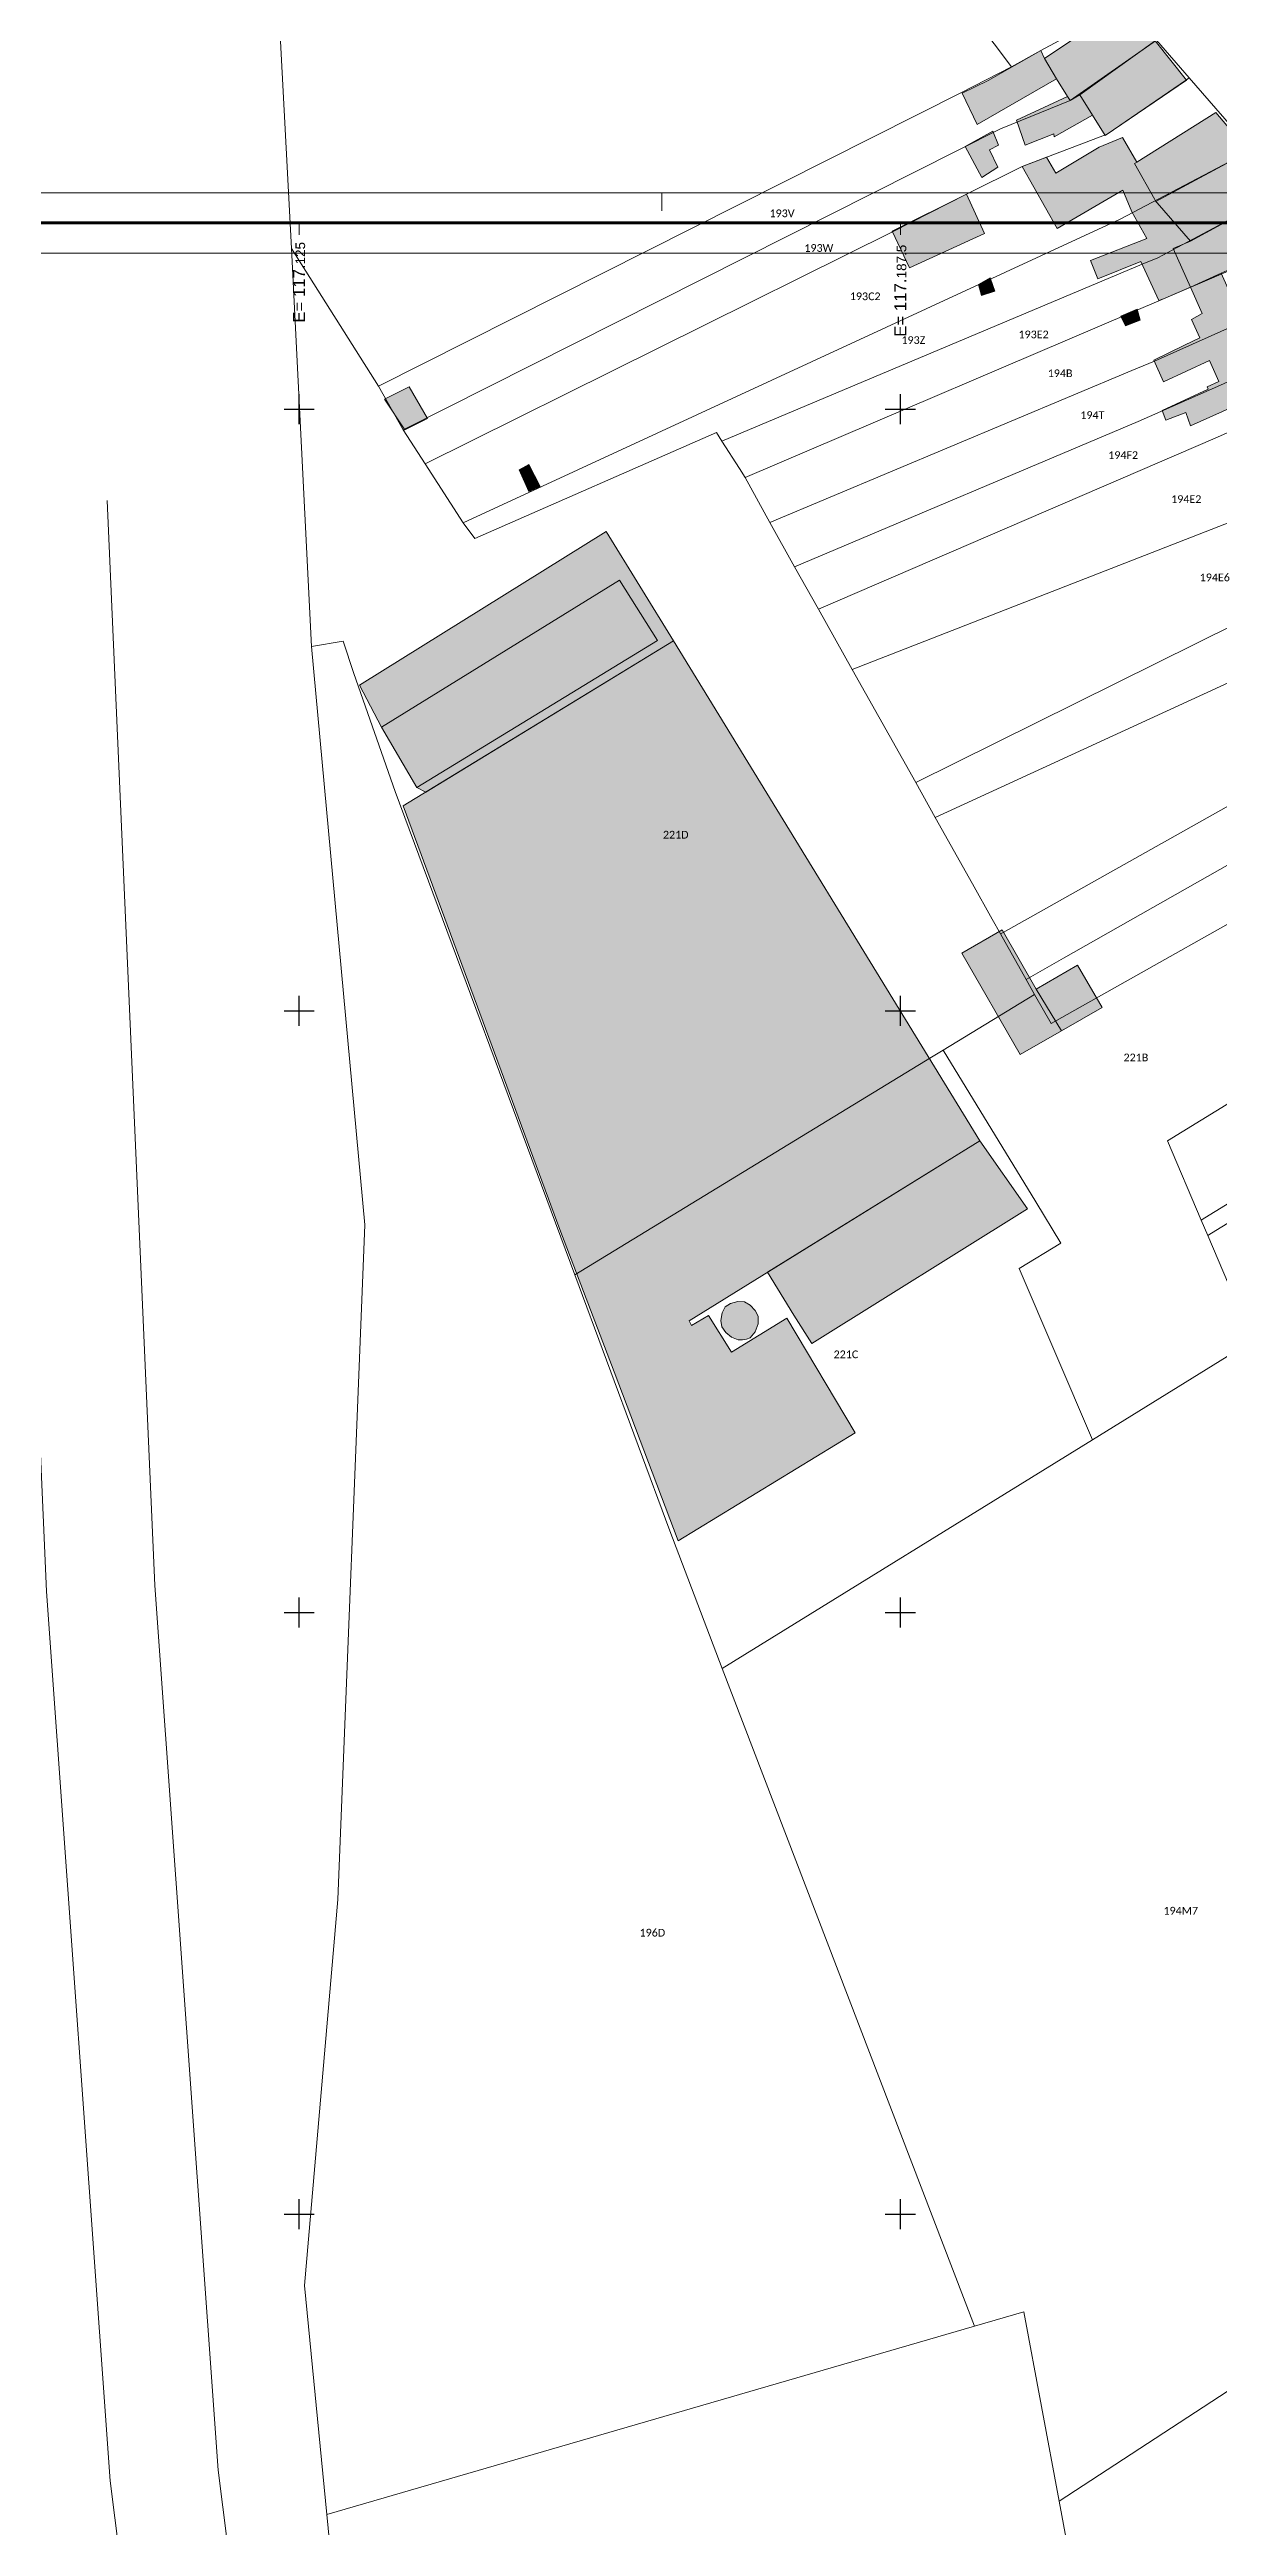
# Model space of a CAD drawing. Header units: metres. Extents: x 113120 to 240396, y 120329 to 242116.
# Drawn here: x 113991.3 to 114112.8, y 121217.5 to 121474.9 of the extents above; entities that cross this region are included whole.
import ezdxf

# ---------------------------------------------------------------- set-up
doc = ezdxf.new("R2010")
doc.units = ezdxf.units.M
doc.header["$LTSCALE"] = 3
doc.layers.get('0').update_dxf_attribs({"lineweight": 0})
for name, color, linetype, lineweight in [('Bordure', 1, 'Continuous', 0), ('Bpn_CaPa', 78, 'Continuous', 0), ('Bpn_ReBu', 4, 'Continuous', 0), ('Bpt_CaNu', 7, 'Continuous', 0), ('Carroyage(1)', 7, 'Continuous', 0), ('Hachure bâtiment', 11, 'Continuous', 0)]:
    doc.layers.add(name, color=color, linetype=linetype, lineweight=lineweight)
doc.layers.add('Carroyage(1)_Croix', color=7, linetype='Continuous')
doc.layers.add('Carroyage(1)_Textes', color=7, linetype='Continuous')
doc.styles.add('Legend', font='')
doc.styles.get("Standard").update_dxf_attribs({"font": 'arial.ttf'})
doc.styles.get('Legend').set_extended_font_data('Calibri')

msp = doc.modelspace()

# ---------------------------------------------------------------- hatches: boundary and pattern name
at = {"layer": 'Hachure bâtiment'}
h = msp.add_hatch(color=256, dxfattribs=at)
h.dxf.hatch_style = 1
h.paths.add_polyline_path([(114106.26, 121475.75), (114098.42, 121470.15), (114097.42, 121469.57), (114097.15, 121469.99), (114096.01, 121471.8), (114094.75, 121473.92), (114103.18, 121479.57)])
h = msp.add_hatch(color=256, dxfattribs=at)
h.dxf.hatch_style = 1
h.paths.add_polyline_path([(114094.75, 121473.92), (114096.01, 121471.8), (114087.75, 121467.08), (114086.18, 121470.32), (114088.9, 121471.65), (114094.38, 121474.77)])
h = msp.add_hatch(color=256, dxfattribs=at)
h.dxf.hatch_style = 1
h.paths.add_polyline_path([(114109.53, 121471.68), (114101.07, 121465.92), (114099.74, 121468.03), (114098.42, 121470.15), (114106.26, 121475.75)])
h = msp.add_hatch(color=256, dxfattribs=at)
h.dxf.hatch_style = 1
h.paths.add_polyline_path([(114099.74, 121468.03), (114095.75, 121465.77), (114095.72, 121466.08), (114092.75, 121464.92), (114091.83, 121467.52), (114097.15, 121469.99), (114097.42, 121469.57), (114098.42, 121470.15)])
h = msp.add_hatch(color=256, dxfattribs=at)
h.dxf.hatch_style = 1
h.paths.add_polyline_path([(114115.99, 121464.26), (114106.34, 121459.08), (114106.23, 121459.27), (114104.1, 121463), (114104.35, 121463.16), (114112.58, 121468.32)])
h = msp.add_hatch(color=256, dxfattribs=at)
h.dxf.hatch_style = 1
h.paths.add_polyline_path([(114089.98, 121464.92), (114089.02, 121464.45), (114089.9, 121462.63), (114088.23, 121461.57), (114086.5, 121464.78), (114089.38, 121466.37)])
h = msp.add_hatch(color=256, dxfattribs=at)
h.dxf.hatch_style = 1
h.paths.add_polyline_path([(114104.35, 121463.16), (114104.1, 121463), (114106.23, 121459.27), (114106.34, 121459.08), (114106.46, 121458.93), (114109.93, 121454.93), (114108.14, 121454.17), (114109.94, 121450.16), (114107.13, 121448.97), (114106.63, 121448.77), (114104.78, 121452.85), (114100.3, 121451.03), (114099.55, 121452.95), (114105.38, 121455.23), (114103.83, 121458), (114102.9, 121460.25), (114096.07, 121456.25), (114092.42, 121462.72), (114094.95, 121463.68), (114095.92, 121462), (114100.43, 121464.72), (114102.87, 121465.72)])
h = msp.add_hatch(color=256, dxfattribs=at)
h.dxf.hatch_style = 1
h.paths.add_polyline_path([(114119.47, 121460.12), (114119.31, 121460.03), (114119.11, 121459.92), (114109.93, 121454.93), (114106.46, 121458.93), (114106.34, 121459.08), (114115.99, 121464.26)])
h = msp.add_hatch(color=256, dxfattribs=at)
h.dxf.hatch_style = 1
h.paths.add_polyline_path([(114088.5, 121455.75), (114080.72, 121452.17), (114078.9, 121456), (114086.65, 121459.83)])
h = msp.add_hatch(color=256, dxfattribs=at)
h.dxf.hatch_style = 1
h.paths.add_polyline_path([(114119.48, 121459.63), (114121.42, 121455.31), (114121.22, 121455.22), (114113.13, 121451.63), (114109.94, 121450.16), (114108.14, 121454.17), (114109.93, 121454.93), (114119.11, 121459.92), (114119.31, 121460.03)])
h = msp.add_hatch(color=256, dxfattribs=at)
h.dxf.hatch_style = 1
h.paths.add_polyline_path([(114115.3, 121446.75), (114117.4, 121442.02), (114119.39, 121437.53), (114116.23, 121436.05), (114115.27, 121438.15), (114109.92, 121435.77), (114109.43, 121437.15), (114107.38, 121436.35), (114106.99, 121437.36), (114111.75, 121439.57), (114111.67, 121439.83), (114112.87, 121440.37), (114111.92, 121442.55), (114107.12, 121440.32), (114106.12, 121442.6), (114109.3, 121444.14), (114110.9, 121444.92), (114110.02, 121446.8), (114111.15, 121447.43), (114109.94, 121450.16), (114113.13, 121451.63)])
h = msp.add_hatch(color=256, dxfattribs=at)
h.dxf.hatch_style = 1
h.paths.add_polyline_path([(114089.58, 121449.77), (114088.22, 121449.32), (114087.9, 121450.43), (114089.12, 121451.15)])
h = msp.add_hatch(color=256, dxfattribs=at)
h.dxf.hatch_style = 1
h.paths.add_polyline_path([(114104.7, 121446.75), (114103.18, 121446.15), (114102.7, 121447.15), (114104.39, 121447.9)])
h = msp.add_hatch(color=256, dxfattribs=at)
h.dxf.hatch_style = 1
h.paths.add_polyline_path([(114030.63, 121436.52), (114028.27, 121435.35), (114026.15, 121438.55), (114028.72, 121439.83)])
h = msp.add_hatch(color=256, dxfattribs=at)
h.dxf.hatch_style = 1
h.paths.add_polyline_path([(114042.33, 121429.45), (114041.15, 121428.95), (114040.15, 121431.2), (114041.15, 121431.75)])
h = msp.add_hatch(color=256, dxfattribs=at)
h.dxf.hatch_style = 1
h.paths.add_polyline_path([(114054.52, 121413.45), (114029.52, 121398.2), (114025.83, 121404.45), (114050.58, 121419.72)], flags=16)
h.paths.add_polyline_path([(114029.52, 121398.2), (114054.52, 121413.45), (114050.58, 121419.72), (114025.83, 121404.45), (114023.53, 121408.82), (114049.19, 121424.79), (114056.18, 121413.43), (114030.44, 121397.72)])
h = msp.add_hatch(color=256, dxfattribs=at)
h.dxf.hatch_style = 1
h.paths.add_polyline_path([(114088.02, 121361.48), (114057.82, 121342.8), (114058.07, 121342.32), (114059.82, 121343.35), (114062.22, 121339.55), (114067.98, 121343.05), (114075.07, 121331.17), (114056.67, 121319.95), (114050.03, 121337.48), (114044.38, 121352.28), (114028.08, 121396.28), (114056.18, 121413.43)])
h.paths.add_polyline_path([(114054.52, 121413.45), (114029.52, 121398.2), (114025.83, 121404.45), (114050.58, 121419.72)], flags=16)
h = msp.add_hatch(color=256, dxfattribs=at)
h.dxf.hatch_style = 1
h.paths.add_polyline_path([(114093.9, 121377.25), (114096.51, 121372.91), (114092.24, 121370.44), (114086.15, 121381), (114090.34, 121383.42)])
h = msp.add_hatch(color=256, dxfattribs=at)
h.dxf.hatch_style = 1
h.paths.add_polyline_path([(114093.9, 121377.25), (114098.19, 121379.73), (114100.73, 121375.34), (114096.51, 121372.91)])
h = msp.add_hatch(color=256, dxfattribs=at)
h.dxf.hatch_style = 1
h.paths.add_polyline_path([(114093, 121354.41), (114070.55, 121340.44), (114068.71, 121343.39), (114065.95, 121347.83), (114088.02, 121361.48)])
h = msp.add_hatch(color=256, dxfattribs=at)
h.dxf.hatch_style = 1
h.paths.add_polyline_path([(114063.55, 121344.77), (114064.15, 121344.43), (114064.67, 121343.88), (114064.98, 121343.28), (114064.98, 121342.48), (114064.67, 121341.63), (114064.15, 121341.03), (114063.78, 121340.88), (114063.35, 121340.83), (114062.92, 121340.83), (114062.23, 121341.08), (114061.62, 121341.57), (114061.22, 121342.15), (114061.12, 121342.83), (114061.23, 121343.63), (114061.55, 121344.23), (114062.12, 121344.6), (114062.87, 121344.8)], flags=17)

# ---------------------------------------------------------------- linework, layer by layer
at = {"flags": 128}
msp.add_lwpolyline([(113667.48, 120723.71), (114179.98, 120723.71), (114179.98, 121453.71), (113667.48, 121453.71)], close=True, dxfattribs=at)
at = {"layer": 'Bordure', "flags": 128}
for points in [[(114066.85, 120830.35), (114046.23, 120917.36), (114035.2, 120963.89), (114024.68, 121025.61), (114016.2, 121075.32), (114007.62, 121143.2), (113997.62, 121222.27), (113991, 121314.66), (113986.06, 121427.53)], [(114077.82, 120832.95), (114057.2, 120919.96), (114046.25, 120966.14), (114035.79, 121027.5), (114027.36, 121076.98), (114018.8, 121144.61), (114008.84, 121223.39), (114002.26, 121315.31), (113997.32, 121428.02)]]:
    msp.add_lwpolyline(points, dxfattribs=at)
at = {"layer": 'Bpn_CaPa'}
for points in [[(114025.53, 121439.87), (114016.47, 121454.2), (114014.1, 121499.25), (114056.12, 121519.72), (114071.04, 121500.02), (114075.42, 121494.23), (114080.72, 121487.15), (114091.31, 121473.07), (114086.14, 121470.4), (114025.53, 121439.87)], [(114092.16, 121493.52), (114094.11, 121491.05), (114100.87, 121482.49), (114103.22, 121479.51), (114094.38, 121474.77), (114091.31, 121473.07), (114080.72, 121487.15), (114092.16, 121493.52)], [(114090.18, 121466.6), (114028.07, 121435.35), (114025.53, 121439.87), (114086.14, 121470.4), (114091.31, 121473.07), (114094.38, 121474.77), (114103.22, 121479.51), (114103.48, 121479.18), (114106.39, 121475.84), (114097.42, 121469.57), (114090.18, 121466.6)], [(114106.39, 121475.84), (114109.8, 121471.92), (114109.52, 121471.7), (114101.26, 121466.05), (114097.34, 121464.59), (114092.42, 121462.72), (114086.65, 121459.83), (114078.95, 121455.9), (114030.37, 121431.83), (114028.07, 121435.35), (114090.18, 121466.6), (114097.42, 121469.57), (114106.39, 121475.84)], [(114034.31, 121425.69), (114030.37, 121431.83), (114078.95, 121455.9), (114086.65, 121459.83), (114092.42, 121462.72), (114097.34, 121464.59), (114101.26, 121466.05), (114109.52, 121471.7), (114109.8, 121471.92), (114116.28, 121464.47), (114116, 121464.25), (114102.63, 121457.22), (114034.31, 121425.69)], [(114117.98, 121459.31), (114106.54, 121453.22), (114104.92, 121452.55), (114061.22, 121434.18), (114060.66, 121435.07), (114035.53, 121424.06), (114034.31, 121425.69), (114102.63, 121457.22), (114116, 121464.25), (114116.28, 121464.47), (114119.92, 121460.29), (114119.49, 121460.07), (114117.98, 121459.31)], [(114061.22, 121434.18), (114104.92, 121452.55), (114106.54, 121453.22), (114117.98, 121459.31), (114121.72, 121455.18), (114108.34, 121449.46), (114107.13, 121448.97), (114063.63, 121430.4), (114063.03, 121431.33), (114061.22, 121434.18)], [(114090.19, 121382.99), (114092.85, 121378.24), (114093.71, 121376.7), (114084.23, 121370.92), (114083.02, 121370.19), (114045.92, 121347.56), (114027.24, 121397.77), (114022.97, 121410.03), (114021.84, 121413.39), (114018.57, 121412.85), (114016.47, 121454.2), (114025.53, 121439.87), (114028.07, 121435.35), (114030.37, 121431.83), (114034.31, 121425.69), (114035.53, 121424.06), (114060.66, 121435.07), (114061.22, 121434.18), (114063.03, 121431.33), (114063.63, 121430.4), (114066.19, 121425.71), (114068.76, 121421.13), (114071.25, 121416.71), (114074.77, 121410.44), (114081.36, 121398.71), (114083.39, 121395.09), (114087.26, 121388.2), (114089.3, 121384.52), (114090.19, 121382.99)], [(114066.19, 121425.71), (114063.63, 121430.4), (114107.13, 121448.97), (114108.34, 121449.46), (114121.72, 121455.18), (114123.33, 121455.92), (114126.93, 121451.83), (114123.94, 121450.42), (114106.17, 121442.48), (114103.83, 121441.52), (114066.19, 121425.71)], [(114068.76, 121421.13), (114066.19, 121425.71), (114103.83, 121441.52), (114106.17, 121442.48), (114123.94, 121450.42), (114126.93, 121451.83), (114130.52, 121447.92), (114127.05, 121446.35), (114126.05, 121445.89), (114113.06, 121439.99), (114104.5, 121436.2), (114068.76, 121421.13)], [(114071.25, 121416.71), (114068.76, 121421.13), (114104.5, 121436.2), (114113.06, 121439.99), (114126.05, 121445.89), (114127.05, 121446.35), (114130.52, 121447.92), (114133.11, 121445.05), (114128.88, 121441.72), (114112.48, 121434.47), (114071.25, 121416.71)], [(114074.77, 121410.44), (114071.25, 121416.71), (114112.48, 121434.47), (114128.88, 121441.72), (114133.11, 121445.05), (114137.19, 121440.52), (114136.82, 121440.3), (114128.86, 121433.75), (114125.24, 121430.63), (114121.14, 121428.7), (114118.37, 121427.47), (114074.77, 121410.44)], [(114081.36, 121398.71), (114074.77, 121410.44), (114118.37, 121427.47), (114121.14, 121428.7), (114125.24, 121430.63), (114128.86, 121433.75), (114136.82, 121440.3), (114137.19, 121440.52), (114143.4, 121433.6), (114141.47, 121432.01), (114134.53, 121426.14), (114131.41, 121423.51), (114081.36, 121398.71)], [(114083.39, 121395.09), (114081.36, 121398.71), (114131.41, 121423.51), (114134.53, 121426.14), (114141.47, 121432.01), (114143.4, 121433.6), (114147.22, 121429.36), (114145.13, 121427.58), (114138.36, 121421.68), (114135.33, 121418.93), (114083.39, 121395.09)], [(114090.46, 121383.14), (114090.19, 121382.99), (114089.3, 121384.52), (114087.26, 121388.2), (114083.39, 121395.09), (114135.33, 121418.93), (114138.36, 121421.68), (114145.13, 121427.58), (114147.22, 121429.36), (114153.68, 121421.72), (114153.16, 121421.3), (114140.59, 121411.1), (114128.65, 121404.51), (114123.69, 121401.78), (114090.46, 121383.14)], [(114156.21, 121417.74), (114147.86, 121410.5), (114133.63, 121401.37), (114096.74, 121380.45), (114092.85, 121378.24), (114090.19, 121382.99), (114090.46, 121383.14), (114123.69, 121401.78), (114128.65, 121404.51), (114140.59, 121411.1), (114153.16, 121421.3), (114153.68, 121421.72), (114156.21, 121417.74)], [(114157.07, 121416.73), (114160.13, 121413.12), (114158.68, 121412.15), (114151.48, 121406.15), (114151.59, 121406.02), (114149.62, 121404.37), (114143.91, 121401.05), (114138.45, 121397.87), (114123.75, 121389.61), (114095.43, 121373.68), (114093.71, 121376.7), (114092.85, 121378.24), (114096.74, 121380.45), (114133.63, 121401.37), (114147.86, 121410.5), (114156.21, 121417.74), (114157.07, 121416.73)], [(114087.47, 121238.37), (114020.16, 121218.78), (114017.84, 121242.57), (114021.31, 121282.69), (114024.1, 121352.75), (114018.57, 121412.85), (114021.84, 121413.39), (114022.97, 121410.03), (114027.24, 121397.77), (114045.92, 121347.56), (114055.81, 121320.96), (114061.25, 121306.69), (114087.47, 121238.37)], [(114111.42, 121353.49), (114111.05, 121353.26), (114107.54, 121361.5), (114155.82, 121391.1), (114160.58, 121394.06), (114160.35, 121394.41), (114168.25, 121399.62), (114170.47, 121401.08), (114175.93, 121392.99), (114111.42, 121353.49)], [(114175.93, 121392.99), (114180.24, 121387.23), (114178.18, 121385.95), (114175.05, 121390.58), (114166.96, 121385.47), (114112.11, 121351.9), (114111.73, 121351.67), (114111.05, 121353.26), (114111.42, 121353.49), (114175.93, 121392.99)], [(114114.34, 121346.87), (114113.88, 121346.59), (114111.73, 121351.67), (114112.11, 121351.9), (114166.96, 121385.47), (114175.05, 121390.58), (114178.18, 121385.95), (114170.08, 121380.75), (114166.84, 121378.86), (114163.8, 121377.08), (114153.12, 121370.79), (114151.46, 121369.76), (114114.34, 121346.87)], [(114045.92, 121347.56), (114083.02, 121370.19), (114084.23, 121370.92), (114093.84, 121355.14), (114096.44, 121350.87), (114092.13, 121348.24), (114099.74, 121330.43), (114061.25, 121306.69), (114055.81, 121320.96), (114045.92, 121347.56)], [(114152.98, 121257.17), (114096.28, 121220.17), (114092.62, 121239.86), (114087.47, 121238.37), (114061.25, 121306.69), (114099.74, 121330.43), (114116.39, 121340.7), (114117.06, 121339.12), (114118.44, 121336.64), (114121.03, 121331.03), (114122.98, 121326.5), (114125.09, 121321.62), (114127.4, 121316.28), (114130.06, 121310.06), (114132.34, 121304.81), (114134.87, 121298.76), (114138.31, 121290.97), (114142.57, 121281.09), (114147.44, 121269.8), (114151.23, 121261), (114152.98, 121257.17)], [(114185.22, 121171.46), (114109.6, 121149.1), (114107.21, 121161.87), (114106.3, 121166.34), (114096.28, 121220.17), (114152.98, 121257.17), (114156.43, 121249.51), (114163.04, 121234.79), (114166.16, 121227.86), (114170.27, 121218.72), (114177.44, 121201.67), (114178.78, 121198.48), (114182.65, 121183.42), (114183.47, 121180.27), (114184.25, 121177.38), (114185.22, 121171.46)], [(114127.69, 121073.4), (114055.98, 121050.52), (114053.31, 121052.3), (114049.11, 121069.49), (114046.8, 121079.92), (114043.26, 121100.48), (114035.11, 121112.35), (114026.72, 121151.47), (114020.16, 121218.78), (114087.47, 121238.37), (114092.62, 121239.86), (114096.28, 121220.17), (114106.3, 121166.34), (114107.21, 121161.87), (114109.6, 121149.1), (114116.97, 121110.83), (114117.9, 121099.91), (114118.25, 121095.15), (114123.85, 121092.7), (114127.69, 121073.4)]]:
    msp.add_lwpolyline(points, close=True, dxfattribs=at)
for points in [[(114116.39, 121340.7), (114099.74, 121330.43), (114099.74, 121330.43), (114092.13, 121348.24), (114096.44, 121350.87), (114093.84, 121355.14), (114084.23, 121370.92), (114093.71, 121376.7), (114095.43, 121373.68), (114123.75, 121389.61)], [(114155.82, 121391.1), (114107.54, 121361.5), (114111.05, 121353.26), (114111.73, 121351.67), (114113.88, 121346.59)]]:
    msp.add_lwpolyline(points, dxfattribs=at)
at = {"layer": 'Bpn_ReBu'}
for points in [[(114106.26, 121475.75), (114098.42, 121470.15), (114097.42, 121469.57), (114097.15, 121469.99), (114096.01, 121471.8), (114094.75, 121473.92), (114103.18, 121479.57), (114106.26, 121475.75)], [(114094.75, 121473.92), (114096.01, 121471.8), (114087.75, 121467.08), (114086.18, 121470.32), (114088.9, 121471.65), (114094.38, 121474.77), (114094.75, 121473.92)], [(114109.53, 121471.68), (114101.07, 121465.92), (114099.74, 121468.03), (114098.42, 121470.15), (114106.26, 121475.75), (114109.53, 121471.68)], [(114099.74, 121468.03), (114095.75, 121465.77), (114095.72, 121466.08), (114092.75, 121464.92), (114091.83, 121467.52), (114097.15, 121469.99), (114097.42, 121469.57), (114098.42, 121470.15), (114099.74, 121468.03)], [(114115.99, 121464.26), (114106.34, 121459.08), (114106.23, 121459.27), (114104.1, 121463), (114104.35, 121463.16), (114112.58, 121468.32), (114115.99, 121464.26)], [(114089.98, 121464.92), (114089.02, 121464.45), (114089.9, 121462.63), (114088.23, 121461.57), (114086.5, 121464.78), (114089.38, 121466.37), (114089.98, 121464.92)], [(114104.35, 121463.16), (114104.1, 121463), (114106.23, 121459.27), (114106.34, 121459.08), (114106.46, 121458.93), (114109.93, 121454.93), (114108.14, 121454.17), (114109.94, 121450.16), (114107.13, 121448.97), (114106.63, 121448.77), (114104.78, 121452.85), (114100.3, 121451.03), (114099.55, 121452.95), (114105.38, 121455.23), (114103.83, 121458), (114102.9, 121460.25), (114096.07, 121456.25), (114092.42, 121462.72), (114094.95, 121463.68), (114095.92, 121462), (114100.43, 121464.72), (114102.87, 121465.72), (114104.35, 121463.16)], [(114119.47, 121460.12), (114119.31, 121460.03), (114119.11, 121459.92), (114109.93, 121454.93), (114106.46, 121458.93), (114106.34, 121459.08), (114115.99, 121464.26), (114119.47, 121460.12)], [(114088.5, 121455.75), (114080.72, 121452.17), (114078.9, 121456), (114086.65, 121459.83), (114088.5, 121455.75)], [(114119.48, 121459.63), (114121.42, 121455.31), (114121.22, 121455.22), (114113.13, 121451.63), (114109.94, 121450.16), (114108.14, 121454.17), (114109.93, 121454.93), (114119.11, 121459.92), (114119.31, 121460.03), (114119.48, 121459.63)], [(114115.3, 121446.75), (114117.4, 121442.02), (114119.39, 121437.53), (114116.23, 121436.05), (114115.27, 121438.15), (114109.92, 121435.77), (114109.43, 121437.15), (114107.38, 121436.35), (114106.99, 121437.36), (114111.75, 121439.57), (114111.67, 121439.83), (114112.87, 121440.37), (114111.92, 121442.55), (114107.12, 121440.32), (114106.12, 121442.6), (114109.3, 121444.14), (114110.9, 121444.92), (114110.02, 121446.8), (114111.15, 121447.43), (114109.94, 121450.16), (114113.13, 121451.63), (114115.3, 121446.75)], [(114089.58, 121449.77), (114088.22, 121449.32), (114087.9, 121450.43), (114089.12, 121451.15), (114089.58, 121449.77)], [(114104.7, 121446.75), (114103.18, 121446.15), (114102.7, 121447.15), (114104.39, 121447.9), (114104.7, 121446.75)], [(114030.63, 121436.52), (114028.27, 121435.35), (114026.15, 121438.55), (114028.72, 121439.83), (114030.63, 121436.52)], [(114042.33, 121429.45), (114041.15, 121428.95), (114040.15, 121431.2), (114041.15, 121431.75), (114042.33, 121429.45)], [(114029.52, 121398.2), (114054.52, 121413.45), (114050.58, 121419.72), (114025.83, 121404.45), (114023.53, 121408.82), (114049.19, 121424.79), (114056.18, 121413.43), (114030.44, 121397.72), (114029.52, 121398.2)], [(114054.52, 121413.45), (114029.52, 121398.2), (114025.83, 121404.45), (114050.58, 121419.72), (114054.52, 121413.45)], [(114088.02, 121361.48), (114057.82, 121342.8), (114058.07, 121342.32), (114059.82, 121343.35), (114062.22, 121339.55), (114067.98, 121343.05), (114075.07, 121331.17), (114056.67, 121319.95), (114050.03, 121337.48), (114044.38, 121352.28), (114028.08, 121396.28), (114056.18, 121413.43), (114088.02, 121361.48)], [(114093.9, 121377.25), (114096.51, 121372.91), (114092.24, 121370.44), (114086.15, 121381), (114090.34, 121383.42), (114093.9, 121377.25)], [(114093.9, 121377.25), (114098.19, 121379.73), (114100.73, 121375.34), (114096.51, 121372.91), (114093.9, 121377.25)], [(114093, 121354.41), (114070.55, 121340.44), (114068.71, 121343.39), (114065.95, 121347.83), (114088.02, 121361.48), (114093, 121354.41)], [(114063.55, 121344.77), (114064.15, 121344.43), (114064.67, 121343.88), (114064.98, 121343.28), (114064.98, 121342.48), (114064.67, 121341.63), (114064.15, 121341.03), (114063.78, 121340.88), (114063.35, 121340.83), (114062.92, 121340.83), (114062.23, 121341.08), (114061.62, 121341.57), (114061.22, 121342.15), (114061.12, 121342.83), (114061.23, 121343.63), (114061.55, 121344.23), (114062.12, 121344.6), (114062.87, 121344.8), (114063.55, 121344.77)]]:
    msp.add_lwpolyline(points, close=True, dxfattribs=at)
at = {"layer": 'Carroyage(1)'}
for p, q in [((114054.98, 121459.96), (114054.98, 121458.09)), ((114017.27, 121456.84), (114017.27, 121455.59)), ((114079.77, 121456.84), (114079.77, 121455.59))]:
    msp.add_line(p, q, dxfattribs=at)
msp.add_lwpolyline([(113661.23, 120717.46), (114186.23, 120717.46), (114186.23, 121459.96), (113661.23, 121459.96)], close=True, dxfattribs=at)
at = {"layer": 'Carroyage(1)', "const_width": 0.312}
msp.add_lwpolyline([(113664.36, 120720.59), (114183.11, 120720.59), (114183.11, 121456.84), (113664.36, 121456.84)], close=True, dxfattribs=at)
at = {"layer": 'Carroyage(1)_Croix'}
for p, q in [((114017.27, 121435.94), (114017.27, 121439.06)), ((114079.77, 121435.94), (114079.77, 121439.06)), ((114015.7, 121437.5), (114018.83, 121437.5)), ((114078.2, 121437.5), (114081.33, 121437.5)), ((114015.7, 121375), (114018.83, 121375)), ((114017.27, 121373.44), (114017.27, 121376.56)), ((114078.2, 121375), (114081.33, 121375)), ((114079.77, 121373.44), (114079.77, 121376.56)), ((114015.7, 121312.5), (114018.83, 121312.5)), ((114017.27, 121310.94), (114017.27, 121314.06)), ((114078.2, 121312.5), (114081.33, 121312.5)), ((114079.77, 121310.94), (114079.77, 121314.06)), ((114017.27, 121248.44), (114017.27, 121251.56)), ((114079.77, 121248.44), (114079.77, 121251.56)), ((114015.7, 121250), (114018.83, 121250)), ((114078.2, 121250), (114081.33, 121250))]:
    msp.add_line(p, q, dxfattribs=at)

# ---------------------------------------------------------------- texts
at = {"layer": 'Bpt_CaNu', "char_height": 0.8, "attachment_point": 7, "style": 'Legend'}
for s, insert in [('193V', (114066.17, 121457.43)), ('193W', (114069.79, 121453.83)), ('193C2', (114074.52, 121448.81)), ('193Z', (114079.88, 121444.26)), ('193E2', (114092.05, 121444.85)), ('194B', (114095.09, 121440.82)), ('194T', (114098.48, 121436.48)), ('194F2', (114101.38, 121432.32)), ('194E2', (114107.92, 121427.75)), ('194E6', (114110.89, 121419.61)), ('221D', (114055.09, 121392.89)), ('221B', (114102.97, 121369.75)), ('221C', (114072.83, 121338.9)), ('194M7', (114107.12, 121281.11)), ('196D', (114052.66, 121278.82))]:
    msp.add_mtext(s, dxfattribs=dict(at, insert=insert))
at = {"layer": 'Carroyage(1)_Textes'}
for s, height, p in [('125', 1, (114017.89, 121452.53)), ('187.5', 1, (114080.39, 121451.08)), ('E= 117.', 1.25, (114017.89, 121446.47)), ('E= 117.', 1.25, (114080.39, 121445.01))]:
    msp.add_text(s, height=height, rotation=90, dxfattribs=at).set_placement(p)

doc.saveas('drawing.dxf')
